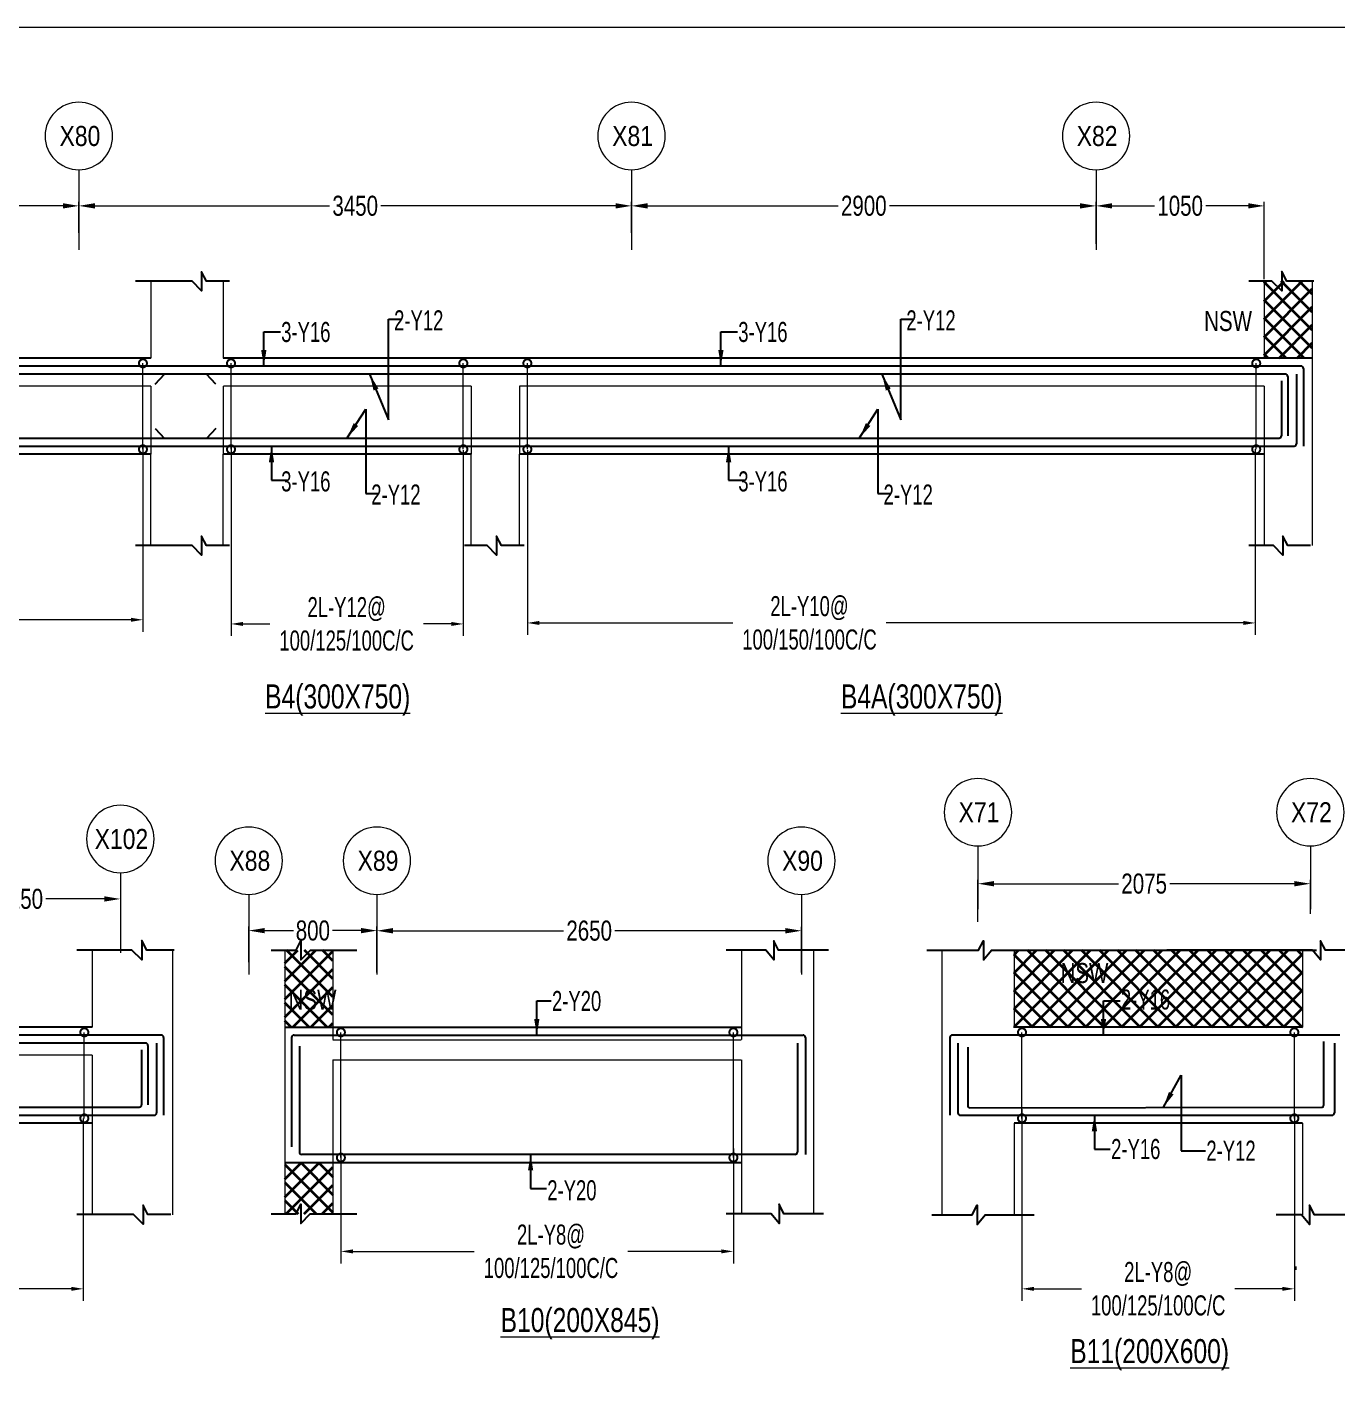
# Model space of a CAD drawing. Header units: millimetres. Extents: x -2697 to 288508, y -1308 to 60928.
# Drawn here: x 14676 to 22850, y 22555 to 31071 of the extents above; entities that cross this region are included whole.
import ezdxf
from ezdxf.enums import TextEntityAlignment as Align

# ---------------------------------------------------------------- set-up
doc = ezdxf.new("R2010")
doc.units = ezdxf.units.MM
doc.header["$LTSCALE"] = 100
for name, pattern in [('ACAD_ISO04W100', [30, 24, -3, 0, -3]), ('CONTINOUS', [0]), ('CONTINU', [0]), ('HIDDEN', [0.375, 0.25, -0.125])]:
    doc.linetypes.add(name, pattern=pattern)
doc.layers.get('Defpoints').update_dxf_attribs({"color": 1, "lineweight": 0})
for name, color, linetype in [('-S-ARROW', 253, 'Continuous'), ('-S-MISC', 8, 'Continuous'), ('-STR-BEAM', 7, 'CONTINU'), ('-STR-REINF', 3, 'Continuous'), ('-STR-TEXT', 6, 'Continuous')]:
    doc.layers.add(name, color=color, linetype=linetype)
for name, color, linetype, lineweight in [('-S-STIRUP', 11, 'Continuous', 9), ('-S-TEXT', 6, 'Continuous', 0), ('-STR-COLUMN', 5, 'HIDDEN', 13), ('-STR-RF-DIM', 252, 'CONTINOUS', 20), ('A-ANNO-GRID-LINE', 252, 'ACAD_ISO04W100', 20), ('A-ANNO-GRID-TEXT', 13, 'Continuous', 15), ('A-WALL-____-MCUT', 4, 'Continuous', 15), ('GRID DIM', 252, 'Continuous', 9), ('S-COL HATCH', 9, 'Continuous', 35), ('SEC TEXT', 9, 'Continuous', 18), ('SLAB LINE', 254, 'HIDDEN', 20)]:
    doc.layers.add(name, color=color, linetype=linetype, lineweight=lineweight)
doc.styles.add('BEAM-LS', font='romans.shx', dxfattribs={"width": 0.8})
doc.styles.add('Dim.s & Anno.(Misc.)', font='ARIALN.TTF')
doc.styles.add('SOBHA', font='swisscl.ttf', dxfattribs={"width": 0.9})
doc.styles.add('sobha.sed', font='swisscl.ttf')
doc.dimstyles.new('S-50', dxfattribs={"dimscale": 50, "dimtxt": 2.5, "dimasz": 2, "dimexe": 0.5, "dimexo": 0.25, "dimgap": 0.25, "dimtad": 0, "dimdec": 0, "dimrnd": 0.0005, "dimzin": 0, "dimdsep": 46, "dimtxsty": 'sobha.sed', "dimblk": 'OBLIQUE', "dimcen": 0.09, "dimclrd": 8, "dimclre": 8, "dimclrt": 6, "dimadec": 0, "dimazin": 0, "dimtfac": 1, "dimtdec": 0, "dimtofl": 0, "dimtmove": 2, "dimatfit": 3, "dimfxl": 0.18, "dimtolj": 1, "dimtzin": 0, "dimlwd": -1, "dimlwe": -1, "dimarcsym": 0})
doc.dimstyles.new('S-DIM50', dxfattribs={"dimscale": 50, "dimtxt": 2.5, "dimasz": 1.5, "dimexe": 1.5, "dimexo": 1, "dimgap": 0.5, "dimtad": 0, "dimdec": 0, "dimzin": 0, "dimdsep": 46, "dimtxsty": 'SOBHA', "dimcen": 0.09, "dimclrd": 256, "dimclre": 256, "dimclrt": 6, "dimadec": 5, "dimazin": 0, "dimtfac": 1, "dimtdec": 0, "dimtofl": 0, "dimtmove": 0, "dimatfit": 3, "dimfxl": 0.18, "dimtolj": 1, "dimtzin": 0, "dimlwd": -1, "dimlwe": -1, "dimarcsym": 0})
doc.dimstyles.new('STIRUP', dxfattribs={"dimscale": 50, "dimtxt": 2.5, "dimasz": 2.2, "dimexe": 0, "dimexo": 0, "dimgap": 0.5, "dimtad": 0, "dimdec": 0, "dimzin": 0, "dimdsep": 46, "dimtxsty": 'BEAM-LS', "dimblk": 'DOTSMALL', "dimcen": 0.09, "dimclrd": 256, "dimclre": 256, "dimclrt": 256, "dimadec": 5, "dimazin": 0, "dimtfac": 1, "dimtdec": 0, "dimtofl": 0, "dimtmove": 0, "dimatfit": 3, "dimldrblk": 'DOTSMALL', "dimfxl": 0, "dimfxlon": 1, "dimtolj": 1, "dimtzin": 0, "dimlwd": -1, "dimlwe": -1, "dimarcsym": 0})
pattern_1 = [(45, (153109.27, 1308.34), (-56.1266, 56.1266), []), (135, (153109.27, 1308.34), (-56.1266, -56.1266), [])]

# ---------------------------------------------------------------- blocks, each defined once
blk = doc.blocks.new('_Oblique')
at = {"color": 0, "linetype": 'ByBlock', "lineweight": -2}
blk.add_line((-0.5, -0.5), (0.5, 0.5), dxfattribs=at)
blk = doc.blocks.new('*D163')
at = {"layer": '-STR-RF-DIM', "transparency": 16777216}
for p, q in [((20885.3, 24318.3), (20885.3, 23122.5)), ((22585.4, 24273.1), (22585.4, 23122.5)), ((20960.3, 23197.5), (21256.1, 23197.5)), ((22510.4, 23197.5), (22214.5, 23197.5))]:
    blk.add_line(p, q, dxfattribs=at)
for points in [[(20960.3, 23210), (20960.3, 23185), (20885.3, 23197.5)], [(22510.4, 23210), (22510.4, 23185), (22585.4, 23197.5)]]:
    blk.add_solid(points, dxfattribs=at)
at = {"layer": 'Defpoints', "color": 0, "transparency": 16777216}
for p in [(20885.3, 24318.3, 178586.6), (22585.4, 24273.1, 0), (22585.4, 23197.5)]:
    blk.add_point(p, dxfattribs=at)
at = {"layer": '-STR-RF-DIM', "color": 6, "transparency": 16777216, "insert": (21735.3, 23197.5), "char_height": 125, "attachment_point": 5, "style": 'SOBHA'}
blk.add_mtext('\\A1;2L-Y8@\\P100/125/100C/C', dxfattribs=at)
blk = doc.blocks.new('_DotSmall')
at = {"color": 0, "linetype": 'ByBlock', "const_width": 0.5}
blk.add_lwpolyline([(-0.0625, 0, 1), (0.0625, 0, 1)], format="xyb", close=True, dxfattribs=at)
blk = doc.blocks.new('*D164')
at = {"layer": '-S-STIRUP', "ltscale": 100, "transparency": 16777216}
blk.add_line((20885.3, 24261.3), (20885.3, 24798.1), dxfattribs=at)
at = {"layer": 'Defpoints', "color": 0, "linetype": 'CONTINU', "ltscale": 100, "transparency": 16777216}
for p in [(20885.3, 24798.1), (20885.3, 24798.1), (20885.3, 24261.3)]:
    blk.add_point(p, dxfattribs=at)
at = {"layer": '-S-STIRUP', "linetype": 'CONTINU', "ltscale": 100, "transparency": 16777216, "xscale": 100, "yscale": 100, "zscale": 100}
for p, rotation in [((20885.3, 24798.1), 90), ((20885.3, 24261.3), 270)]:
    blk.add_blockref('_DotSmall', p, dxfattribs=dict(at, rotation=rotation))
blk = doc.blocks.new('*D165')
at = {"layer": '-S-STIRUP', "ltscale": 100, "transparency": 16777216}
blk.add_line((22585.4, 24261.3), (22585.4, 24798.1), dxfattribs=at)
at = {"layer": 'Defpoints', "color": 0, "linetype": 'CONTINU', "ltscale": 100, "transparency": 16777216}
for p in [(22585.4, 24798.1), (22585.4, 24798.1), (22585.4, 24261.3)]:
    blk.add_point(p, dxfattribs=at)
at = {"layer": '-S-STIRUP', "linetype": 'CONTINU', "ltscale": 100, "transparency": 16777216, "xscale": 100, "yscale": 100, "zscale": 100}
for p, rotation in [((22585.4, 24798.1), 90), ((22585.4, 24261.3), 270)]:
    blk.add_blockref('_DotSmall', p, dxfattribs=dict(at, rotation=rotation))
blk = doc.blocks.new('A-SYMB_Grid')
blk.add_circle((0, 0), 4.21)
at = {"style": 'Dim.s & Anno.(Misc.)'}
blk.add_attdef('GRID', text='', height=3, dxfattribs=at).set_placement((0, 0), align=Align.MIDDLE_CENTER)
blk = doc.blocks.new('*D38')
at = {"layer": 'Defpoints', "color": 0, "transparency": 16777216}
for p in [(22685.4, 25725.7), (20610.4, 25476.3), (22685.4, 25524.4)]:
    blk.add_point(p, dxfattribs=at)
at = {"layer": 'GRID DIM', "transparency": 16777216}
for p, q in [((20610.4, 25488.8), (20610.4, 25750.7)), ((20710.4, 25725.7), (21487.3, 25725.7)), ((22585.4, 25725.7), (21808.5, 25725.7)), ((22685.4, 25536.9), (22685.4, 25750.7))]:
    blk.add_line(p, q, dxfattribs=at)
for points in [[(20710.4, 25742.4), (20710.4, 25709), (20610.4, 25725.7)], [(22585.4, 25742.4), (22585.4, 25709), (22685.4, 25725.7)]]:
    blk.add_solid(points, dxfattribs=at)
at = {"layer": 'GRID DIM', "color": 13, "transparency": 16777216, "insert": (21647.9, 25725.7), "char_height": 125, "attachment_point": 5, "style": 'sobha.sed'}
blk.add_mtext('\\A1;2075', dxfattribs=at)
blk = doc.blocks.new('*D335')
at = {"layer": '-STR-RF-DIM', "transparency": 16777216}
for p, q in [((16633.4, 24028.1), (16633.4, 23356)), ((19083.6, 24073.3), (19083.6, 23356)), ((16708.4, 23431), (17465.9, 23431)), ((19008.6, 23431), (18424.3, 23431))]:
    blk.add_line(p, q, dxfattribs=at)
for points in [[(16708.4, 23443.5), (16708.4, 23418.5), (16633.4, 23431)], [(19008.6, 23443.5), (19008.6, 23418.5), (19083.6, 23431)]]:
    blk.add_solid(points, dxfattribs=at)
at = {"layer": 'Defpoints', "color": 0, "transparency": 16777216}
for p in [(16633.4, 24028.1, 0), (19083.6, 24073.3, 178586.6), (16633.4, 23431)]:
    blk.add_point(p, dxfattribs=at)
at = {"layer": '-STR-RF-DIM', "color": 6, "transparency": 16777216, "insert": (17945.1, 23431), "char_height": 125, "attachment_point": 5, "style": 'SOBHA'}
blk.add_mtext('\\A1;2L-Y8@\\P100/125/100C/C', dxfattribs=at)
blk = doc.blocks.new('*D336')
at = {"layer": '-S-STIRUP', "ltscale": 100, "transparency": 16777216}
blk.add_line((19083.6, 24016.3), (19083.6, 24798.1), dxfattribs=at)
at = {"layer": 'Defpoints', "color": 0, "linetype": 'CONTINU', "ltscale": 100, "transparency": 16777216}
for p in [(19083.6, 24798.1), (19083.6, 24798.1), (19083.6, 24016.3)]:
    blk.add_point(p, dxfattribs=at)
at = {"layer": '-S-STIRUP', "linetype": 'CONTINU', "ltscale": 100, "transparency": 16777216, "xscale": 100, "yscale": 100, "zscale": 100}
for p, rotation in [((19083.6, 24798.1), 90), ((19083.6, 24016.3), 270)]:
    blk.add_blockref('_DotSmall', p, dxfattribs=dict(at, rotation=rotation))
blk = doc.blocks.new('*D337')
at = {"layer": '-S-STIRUP', "ltscale": 100, "transparency": 16777216}
blk.add_line((16633.4, 24016.3), (16633.4, 24798.1), dxfattribs=at)
at = {"layer": 'Defpoints', "color": 0, "linetype": 'CONTINU', "ltscale": 100, "transparency": 16777216}
for p in [(16633.4, 24798.1), (16633.4, 24798.1), (16633.4, 24016.3)]:
    blk.add_point(p, dxfattribs=at)
at = {"layer": '-S-STIRUP', "linetype": 'CONTINU', "ltscale": 100, "transparency": 16777216, "xscale": 100, "yscale": 100, "zscale": 100}
for p, rotation in [((16633.4, 24798.1), 90), ((16633.4, 24016.3), 270)]:
    blk.add_blockref('_DotSmall', p, dxfattribs=dict(at, rotation=rotation))
blk = doc.blocks.new('*D207')
at = {"layer": 'Defpoints', "color": 0, "transparency": 16777216}
for p in [(16858.4, 25433), (16058.4, 25223.4), (16858.4, 25159.6)]:
    blk.add_point(p, dxfattribs=at)
at = {"layer": 'GRID DIM', "transparency": 16777216}
for p, q in [((16058.4, 25235.9), (16058.4, 25458)), ((16158.4, 25433), (16336.6, 25433)), ((16758.4, 25433), (16580.3, 25433)), ((16858.4, 25172.1), (16858.4, 25458))]:
    blk.add_line(p, q, dxfattribs=at)
for points in [[(16158.4, 25449.6), (16158.4, 25416.3), (16058.4, 25433)], [(16758.4, 25449.6), (16758.4, 25416.3), (16858.4, 25433)]]:
    blk.add_solid(points, dxfattribs=at)
at = {"layer": 'GRID DIM', "color": 13, "transparency": 16777216, "insert": (16458.4, 25433), "char_height": 125, "attachment_point": 5, "style": 'sobha.sed'}
blk.add_mtext('\\A1;800', dxfattribs=at)
blk = doc.blocks.new('*D208')
at = {"layer": 'Defpoints', "color": 0, "transparency": 16777216}
for p in [(19508.4, 25432.1), (16858.4, 25159.6, 0), (19508.4, 25159.6, 0)]:
    blk.add_point(p, dxfattribs=at)
at = {"layer": 'GRID DIM', "transparency": 16777216}
for p, q in [((16858.4, 25172.1), (16858.4, 25457.1)), ((16958.4, 25432.1), (18022.6, 25432.1)), ((19408.4, 25432.1), (18344.3, 25432.1)), ((19508.4, 25172.1), (19508.4, 25457.1))]:
    blk.add_line(p, q, dxfattribs=at)
for points in [[(16958.4, 25448.8), (16958.4, 25415.4), (16858.4, 25432.1)], [(19408.4, 25448.8), (19408.4, 25415.4), (19508.4, 25432.1)]]:
    blk.add_solid(points, dxfattribs=at)
at = {"layer": 'GRID DIM', "color": 13, "transparency": 16777216, "insert": (18183.4, 25432.1), "char_height": 125, "attachment_point": 5, "style": 'sobha.sed'}
blk.add_mtext('\\A1;2650', dxfattribs=at)
blk = doc.blocks.new('*D226')
at = {"layer": 'Defpoints', "color": 0, "transparency": 16777216}
for p in [(14997.7, 29956), (13597.7, 29775.4, 0), (14997.7, 29775.4, 0)]:
    blk.add_point(p, dxfattribs=at)
at = {"layer": 'GRID DIM', "transparency": 16777216}
for p, q in [((13597.7, 29787.9), (13597.7, 29981)), ((14997.7, 29787.9), (14997.7, 29981)), ((13697.7, 29956), (14138.3, 29956)), ((14897.7, 29956), (14457.1, 29956))]:
    blk.add_line(p, q, dxfattribs=at)
for points in [[(13697.7, 29972.7), (13697.7, 29939.4), (13597.7, 29956)], [(14897.7, 29972.7), (14897.7, 29939.4), (14997.7, 29956)]]:
    blk.add_solid(points, dxfattribs=at)
at = {"layer": 'GRID DIM', "color": 13, "transparency": 16777216, "insert": (14297.7, 29956), "char_height": 125, "attachment_point": 5, "style": 'sobha.sed'}
blk.add_mtext('\\A1;1400', dxfattribs=at)
blk = doc.blocks.new('*D227')
at = {"layer": 'Defpoints', "color": 0, "transparency": 16777216}
for p in [(18447.7, 29956), (14997.7, 29775.4, 0), (18447.7, 29787.9)]:
    blk.add_point(p, dxfattribs=at)
at = {"layer": 'GRID DIM', "transparency": 16777216}
for p, q in [((14997.7, 29787.9), (14997.7, 29981)), ((18447.7, 29800.4), (18447.7, 29981)), ((15097.7, 29956), (16561.7, 29956)), ((18347.7, 29956), (16883.6, 29956))]:
    blk.add_line(p, q, dxfattribs=at)
for points in [[(15097.7, 29972.7), (15097.7, 29939.4), (14997.7, 29956)], [(18347.7, 29972.7), (18347.7, 29939.4), (18447.7, 29956)]]:
    blk.add_solid(points, dxfattribs=at)
at = {"layer": 'GRID DIM', "color": 13, "transparency": 16777216, "insert": (16722.7, 29956), "char_height": 125, "attachment_point": 5, "style": 'sobha.sed'}
blk.add_mtext('\\A1;3450', dxfattribs=at)
blk = doc.blocks.new('*D453')
at = {"layer": '-S-STIRUP', "ltscale": 100, "transparency": 16777216}
blk.add_line((15031.7, 24261.3), (15031.7, 24798.1), dxfattribs=at)
at = {"layer": 'Defpoints', "color": 0, "linetype": 'CONTINU', "ltscale": 100, "transparency": 16777216}
for p in [(15031.7, 24798.1), (15031.7, 24798.1), (15031.7, 24261.3)]:
    blk.add_point(p, dxfattribs=at)
at = {"layer": '-S-STIRUP', "linetype": 'CONTINU', "ltscale": 100, "transparency": 16777216, "xscale": 100, "yscale": 100, "zscale": 100}
for p, rotation in [((15031.7, 24798.1), 90), ((15031.7, 24261.3), 270)]:
    blk.add_blockref('_DotSmall', p, dxfattribs=dict(at, rotation=rotation))
blk = doc.blocks.new('*D469')
at = {"layer": 'Defpoints', "color": 0, "transparency": 16777216}
for p in [(14006.8, 25632.7), (15256.8, 25632.7, 0), (15256.8, 25630.6)]:
    blk.add_point(p, dxfattribs=at)
at = {"layer": 'GRID DIM', "transparency": 16777216}
for p, q in [((14006.8, 25620.2), (14006.8, 25605.6)), ((14106.8, 25630.6), (14472.4, 25630.6)), ((15156.8, 25630.6), (14791.2, 25630.6)), ((15256.8, 25620.2), (15256.8, 25605.6))]:
    blk.add_line(p, q, dxfattribs=at)
for points in [[(14106.8, 25647.3), (14106.8, 25613.9), (14006.8, 25630.6)], [(15156.8, 25647.3), (15156.8, 25613.9), (15256.8, 25630.6)]]:
    blk.add_solid(points, dxfattribs=at)
at = {"layer": 'GRID DIM', "color": 13, "transparency": 16777216, "insert": (14631.8, 25630.6), "char_height": 125, "attachment_point": 5, "style": 'sobha.sed'}
blk.add_mtext('\\A1;1250', dxfattribs=at)
blk = doc.blocks.new('*D475')
at = {"layer": '-STR-RF-DIM', "transparency": 16777216}
for p, q in [((9297.5, 28493.6), (9297.5, 27297.8)), ((15397.7, 28456.4), (15397.7, 27297.8)), ((9372.5, 27372.8), (12135.8, 27372.8)), ((15322.7, 27372.8), (13094.2, 27372.8))]:
    blk.add_line(p, q, dxfattribs=at)
for points in [[(9372.5, 27385.3), (9372.5, 27360.3), (9297.5, 27372.8)], [(15322.7, 27385.3), (15322.7, 27360.3), (15397.7, 27372.8)]]:
    blk.add_solid(points, dxfattribs=at)
at = {"layer": 'Defpoints', "color": 0, "transparency": 16777216}
for p in [(9297.5, 28493.6, 178586.6), (15397.7, 28456.4, 0), (15397.7, 27372.8)]:
    blk.add_point(p, dxfattribs=at)
at = {"layer": '-STR-RF-DIM', "color": 6, "transparency": 16777216, "insert": (12615, 27372.8), "char_height": 125, "attachment_point": 5, "style": 'SOBHA'}
blk.add_mtext('\\A1;2L-Y12@\\P100/125/100C/C', dxfattribs=at)
blk = doc.blocks.new('*D477')
at = {"layer": '-S-STIRUP', "ltscale": 100, "transparency": 16777216}
blk.add_line((22347.5, 28436.7), (22347.5, 28973.4), dxfattribs=at)
at = {"layer": 'Defpoints', "color": 0, "linetype": 'CONTINU', "ltscale": 100, "transparency": 16777216}
for p in [(22347.5, 28973.4), (22347.5, 28973.4), (22347.5, 28436.7)]:
    blk.add_point(p, dxfattribs=at)
at = {"layer": '-S-STIRUP', "linetype": 'CONTINU', "ltscale": 100, "transparency": 16777216, "xscale": 100, "yscale": 100, "zscale": 100}
for p, rotation in [((22347.5, 28973.4), 90), ((22347.5, 28436.7), 270)]:
    blk.add_blockref('_DotSmall', p, dxfattribs=dict(at, rotation=rotation))
blk = doc.blocks.new('*D478')
at = {"layer": '-S-STIRUP', "ltscale": 100, "transparency": 16777216}
blk.add_line((15947.5, 28436.7), (15947.5, 28973.4), dxfattribs=at)
at = {"layer": 'Defpoints', "color": 0, "linetype": 'CONTINU', "ltscale": 100, "transparency": 16777216}
for p in [(15947.5, 28973.4), (15947.5, 28973.4), (15947.5, 28436.7)]:
    blk.add_point(p, dxfattribs=at)
at = {"layer": '-S-STIRUP', "linetype": 'CONTINU', "ltscale": 100, "transparency": 16777216, "xscale": 100, "yscale": 100, "zscale": 100}
for p, rotation in [((15947.5, 28973.4), 90), ((15947.5, 28436.7), 270)]:
    blk.add_blockref('_DotSmall', p, dxfattribs=dict(at, rotation=rotation))
blk = doc.blocks.new('*D479')
at = {"layer": '-S-STIRUP', "ltscale": 100, "transparency": 16777216}
blk.add_line((17797.5, 28436.7), (17797.5, 28973.4), dxfattribs=at)
at = {"layer": 'Defpoints', "color": 0, "linetype": 'CONTINU', "ltscale": 100, "transparency": 16777216}
for p in [(17797.5, 28973.4), (17797.5, 28973.4), (17797.5, 28436.7)]:
    blk.add_point(p, dxfattribs=at)
at = {"layer": '-S-STIRUP', "linetype": 'CONTINU', "ltscale": 100, "transparency": 16777216, "xscale": 100, "yscale": 100, "zscale": 100}
for p, rotation in [((17797.5, 28973.4), 90), ((17797.5, 28436.7), 270)]:
    blk.add_blockref('_DotSmall', p, dxfattribs=dict(at, rotation=rotation))
blk = doc.blocks.new('*D480')
at = {"layer": '-S-STIRUP', "ltscale": 100, "transparency": 16777216}
blk.add_line((15397.7, 28436.7), (15397.7, 28973.4), dxfattribs=at)
at = {"layer": 'Defpoints', "color": 0, "linetype": 'CONTINU', "ltscale": 100, "transparency": 16777216}
for p in [(15397.7, 28973.4), (15397.7, 28973.4), (15397.7, 28436.7)]:
    blk.add_point(p, dxfattribs=at)
at = {"layer": '-S-STIRUP', "linetype": 'CONTINU', "ltscale": 100, "transparency": 16777216, "xscale": 100, "yscale": 100, "zscale": 100}
for p, rotation in [((15397.7, 28973.4), 90), ((15397.7, 28436.7), 270)]:
    blk.add_blockref('_DotSmall', p, dxfattribs=dict(at, rotation=rotation))
blk = doc.blocks.new('*D481')
at = {"layer": '-S-STIRUP', "ltscale": 100, "transparency": 16777216}
blk.add_line((17397.7, 28436.7), (17397.7, 28973.4), dxfattribs=at)
at = {"layer": 'Defpoints', "color": 0, "linetype": 'CONTINU', "ltscale": 100, "transparency": 16777216}
for p in [(17397.7, 28973.4), (17397.7, 28973.4), (17397.7, 28436.7)]:
    blk.add_point(p, dxfattribs=at)
at = {"layer": '-S-STIRUP', "linetype": 'CONTINU', "ltscale": 100, "transparency": 16777216, "xscale": 100, "yscale": 100, "zscale": 100}
for p, rotation in [((17397.7, 28973.4), 90), ((17397.7, 28436.7), 270)]:
    blk.add_blockref('_DotSmall', p, dxfattribs=dict(at, rotation=rotation))
blk = doc.blocks.new('*D482')
at = {"layer": 'Defpoints', "color": 0, "transparency": 16777216}
for p in [(21347.7, 29956), (18447.7, 29775.4, 0), (21347.7, 29706.2)]:
    blk.add_point(p, dxfattribs=at)
at = {"layer": 'GRID DIM', "transparency": 16777216}
for p, q in [((18447.7, 29787.9), (18447.7, 29981)), ((21347.7, 29718.7), (21347.7, 29981)), ((18547.7, 29956), (19736.9, 29956)), ((21247.7, 29956), (20058.5, 29956))]:
    blk.add_line(p, q, dxfattribs=at)
for points in [[(18547.7, 29972.7), (18547.7, 29939.4), (18447.7, 29956)], [(21247.7, 29972.7), (21247.7, 29939.4), (21347.7, 29956)]]:
    blk.add_solid(points, dxfattribs=at)
at = {"layer": 'GRID DIM', "color": 13, "transparency": 16777216, "insert": (19897.7, 29956), "char_height": 125, "attachment_point": 5, "style": 'sobha.sed'}
blk.add_mtext('\\A1;2900', dxfattribs=at)
blk = doc.blocks.new('*D483')
at = {"layer": 'Defpoints', "color": 0, "transparency": 16777216}
for p in [(22397.5, 29956), (21347.7, 29775.4, 0), (22397.5, 29485.5, 0)]:
    blk.add_point(p, dxfattribs=at)
at = {"layer": 'GRID DIM', "transparency": 16777216}
for p, q in [((21347.7, 29787.9), (21347.7, 29981)), ((22397.5, 29498), (22397.5, 29981)), ((21447.7, 29956), (21713.2, 29956)), ((22297.5, 29956), (22032, 29956))]:
    blk.add_line(p, q, dxfattribs=at)
for points in [[(21447.7, 29972.7), (21447.7, 29939.4), (21347.7, 29956)], [(22297.5, 29972.7), (22297.5, 29939.4), (22397.5, 29956)]]:
    blk.add_solid(points, dxfattribs=at)
at = {"layer": 'GRID DIM', "color": 13, "transparency": 16777216, "insert": (21872.6, 29956), "char_height": 125, "attachment_point": 5, "style": 'sobha.sed'}
blk.add_mtext('\\A1;1050', dxfattribs=at)
blk = doc.blocks.new('*D735')
at = {"layer": '-STR-RF-DIM', "transparency": 16777216}
for p, q in [((17797.5, 28430.4), (17797.5, 27278.1)), ((22341.3, 28436.7), (22341.3, 27278.1)), ((17872.5, 27353.1), (19079.4, 27353.1)), ((22266.3, 27353.1), (20037.8, 27353.1))]:
    blk.add_line(p, q, dxfattribs=at)
for points in [[(17872.5, 27365.6), (17872.5, 27340.6), (17797.5, 27353.1)], [(22266.3, 27365.6), (22266.3, 27340.6), (22341.3, 27353.1)]]:
    blk.add_solid(points, dxfattribs=at)
at = {"layer": 'Defpoints', "color": 0, "transparency": 16777216}
for p in [(17797.5, 28430.4, 178586.6), (22341.3, 28436.7, 0), (22341.3, 27353.1)]:
    blk.add_point(p, dxfattribs=at)
at = {"layer": '-STR-RF-DIM', "color": 6, "transparency": 16777216, "insert": (19558.6, 27353.1), "char_height": 125, "attachment_point": 5, "style": 'SOBHA'}
blk.add_mtext('\\A1;2L-Y10@\\P100/150/100C/C', dxfattribs=at)
blk = doc.blocks.new('*D736')
at = {"layer": '-STR-RF-DIM', "transparency": 16777216}
for p, q in [((15947.5, 28467.6), (15947.5, 27271.8)), ((17397.6, 28430.4), (17397.6, 27271.8)), ((16022.5, 27346.8), (16190.1, 27346.8)), ((17322.6, 27346.8), (17148.5, 27346.8))]:
    blk.add_line(p, q, dxfattribs=at)
for points in [[(16022.5, 27359.3), (16022.5, 27334.3), (15947.5, 27346.8)], [(17322.6, 27359.3), (17322.6, 27334.3), (17397.6, 27346.8)]]:
    blk.add_solid(points, dxfattribs=at)
at = {"layer": 'Defpoints', "color": 0, "transparency": 16777216}
for p in [(15947.5, 28467.6, 178586.6), (17397.6, 28430.4, 0), (17397.6, 27346.8)]:
    blk.add_point(p, dxfattribs=at)
at = {"layer": '-STR-RF-DIM', "color": 6, "transparency": 16777216, "insert": (16669.3, 27346.8), "char_height": 125, "attachment_point": 5, "style": 'SOBHA'}
blk.add_mtext('\\A1;2L-Y12@\\P100/125/100C/C', dxfattribs=at)
blk = doc.blocks.new('*D738')
at = {"layer": '-STR-RF-DIM', "transparency": 16777216}
for p, q in [((9531.6, 24318.3), (9531.6, 23122.5)), ((15025.5, 24261.3), (15025.5, 23122.5)), ((9606.6, 23197.5), (11799.3, 23197.5)), ((14950.5, 23197.5), (12757.8, 23197.5))]:
    blk.add_line(p, q, dxfattribs=at)
for points in [[(9606.6, 23210), (9606.6, 23185), (9531.6, 23197.5)], [(14950.5, 23210), (14950.5, 23185), (15025.5, 23197.5)]]:
    blk.add_solid(points, dxfattribs=at)
at = {"layer": 'Defpoints', "color": 0, "transparency": 16777216}
for p in [(9531.6, 24318.3, 178586.6), (15025.5, 24261.3, 0), (15025.5, 23197.5)]:
    blk.add_point(p, dxfattribs=at)
at = {"layer": '-STR-RF-DIM', "color": 6, "transparency": 16777216, "insert": (12278.5, 23197.5), "char_height": 125, "attachment_point": 5, "style": 'SOBHA'}
blk.add_mtext('\\A1;2L-Y8@\\P100/125/100C/C', dxfattribs=at)

msp = doc.modelspace()

# ---------------------------------------------------------------- hatches: boundary and pattern name
at = {"layer": 'S-COL HATCH'}
h = msp.add_hatch(dxfattribs=at)
h.set_pattern_fill('ANSI37', color=8, scale=25)
h.set_pattern_definition([(45, (171023.49, 11853.09), (-56.1266, 56.1266), []), (135, (171023.49, 11853.09), (-56.1266, -56.1266), [])])
h.paths.add_polyline_path([(22397.53, 29006.37), (22697.67, 29006.37), (22697.67, 29485.46), (22397.53, 29485.46)])
h = msp.add_hatch(dxfattribs=at)
h.set_pattern_fill('ANSI37', color=8, scale=25)
h.set_pattern_definition(pattern_1)
h.paths.add_polyline_path([(16583.42, 24831.05), (16283.67, 24831.05), (16283.67, 25310.15), (16583.42, 25310.15)])
h = msp.add_hatch(dxfattribs=at)
h.set_pattern_fill('ANSI37', color=8, scale=25)
h.set_pattern_definition([(45, (34979.26, -147475.4), (-56.1266, 56.1266), []), (135, (34979.26, -147475.4), (-56.1266, -56.1266), [])])
h.paths.add_polyline_path([(20835.41, 24831.05), (22635.41, 24831.05), (22635.41, 25310.15), (20835.41, 25310.15)])
h = msp.add_hatch(dxfattribs=at)
h.set_pattern_fill('ANSI37', color=8, scale=25)
h.set_pattern_definition(pattern_1)
h.paths.add_polyline_path([(16583.42, 23986.05), (16283.67, 23986.05), (16283.67, 23665.15), (16583.42, 23665.15)])

# ---------------------------------------------------------------- linework, layer by layer
at = {"layer": '-S-MISC', "linetype": 'ByBlock', "ltscale": 1000, "elevation": 0}
for points in [[(15937.26, 29485.46), (15794.88, 29485.46), (15764.01, 29545.12), (15764.01, 29424.96), (15705.48, 29485.46), (15351.83, 29485.46)], [(22707.65, 29486.05), (22538.21, 29486.05), (22507.35, 29545.71), (22507.35, 29425.55), (22444.28, 29486.05), (22301.68, 29486.05)], [(15937.26, 27835.83), (15794.88, 27835.83), (15764.01, 27895.49), (15764.01, 27775.33), (15705.48, 27835.83), (15351.83, 27835.83)], [(17777.94, 27835.83), (17635.57, 27835.83), (17604.7, 27895.49), (17604.7, 27775.33), (17546.17, 27835.83), (17404.37, 27835.83)], [(22687.26, 27835.83), (22544.88, 27835.83), (22514.01, 27895.49), (22514.01, 27775.33), (22455.48, 27835.83), (22301.68, 27835.83)], [(15591.73, 25310.74), (15422.29, 25310.74), (15391.42, 25370.4), (15391.42, 25250.24), (15328.36, 25310.74), (14985.91, 25310.74)], [(16198.27, 25310.15), (16353.51, 25310.15), (16384.37, 25369.81), (16384.37, 25249.65), (16443.95, 25310.15), (16732.82, 25310.15)], [(19677.22, 25310.15), (19366.14, 25310.15), (19335.27, 25369.81), (19335.27, 25249.65), (19285.42, 25310.15), (19037.57, 25310.15)], [(20291.56, 25310.15), (20614.11, 25310.15), (20644.98, 25369.81), (20644.98, 25249.65), (20694.83, 25310.15), (22723.41, 25310.15)], [(23029.22, 25310.15), (22780.38, 25310.15), (22749.51, 25369.81), (22749.51, 25249.65), (22699.66, 25310.15), (21789.51, 25310.15)], [(15571.33, 23660.52), (15428.96, 23660.52), (15398.09, 23720.18), (15398.09, 23600.01), (15339.55, 23660.52), (14985.91, 23660.52)], [(16198.27, 23665.15), (16353.51, 23665.15), (16384.37, 23724.81), (16384.37, 23604.65), (16441.28, 23665.15), (16732.82, 23665.15)], [(19645.99, 23665.15), (19399.44, 23665.15), (19368.58, 23724.81), (19368.58, 23604.65), (19318.73, 23665.15), (19037.57, 23665.15)], [(20322.79, 23660.15), (20574.74, 23660.15), (20605.61, 23719.81), (20605.61, 23599.65), (20655.46, 23660.15), (20960.71, 23660.15)], [(22997.98, 23660.15), (22711.45, 23660.15), (22680.58, 23719.81), (22680.58, 23599.65), (22630.73, 23660.15), (22472.49, 23660.15)]]:
    msp.add_lwpolyline(points, dxfattribs=at)
at = {"layer": '-STR-BEAM'}
for p, q in [((15447.67, 29006.37, 0), (9247.67, 29006.37, 0)), ((17747.67, 29006.37, 0), (15897.67, 29006.37, 0)), ((22697.67, 29006.37, 0), (17747.67, 29006.37, 0)), ((15447.67, 28406.37, 0), (9247.67, 28406.37, 0)), ((17447.67, 28406.37, 0), (15897.67, 28406.37, 0)), ((22397.53, 28406.37, 0), (17747.67, 28406.37, 0)), ((15081.75, 24831.05, 0), (9481.75, 24831.05, 0)), ((16283.67, 24831.05, 0), (19133.42, 24831.05, 0)), ((22635.41, 24831.05, 0), (20835.41, 24831.05, 0)), ((15081.75, 24231.05, 0), (9481.75, 24231.05, 0)), ((22635.41, 24231.05, 0), (20835.41, 24231.05, 0)), ((16283.37, 23986.05, 0), (19133.42, 23986.05, 0))]:
    msp.add_line(p, q, dxfattribs=at)
at = {"layer": '-STR-COLUMN', "linetype": 'Continuous', "ltscale": 10}
for p, q in [((15447.67, 29485.46, 0), (15447.67, 29006.37, 0)), ((15897.67, 29485.46, 0), (15897.67, 29006.37, 0)), ((22397.53, 29485.46, 0), (22397.53, 29006.37, 0)), ((22697.67, 29485.46, 0), (22697.67, 27835.46, 0)), ((15447.67, 27835.83, 0), (15447.67, 28406.37, 0)), ((15897.67, 27835.83, 0), (15897.67, 28406.37, 0)), ((17447.67, 27835.83, 0), (17447.67, 28406.37, 0)), ((17747.67, 27835.83, 0), (17747.67, 28406.37, 0)), ((22397.53, 28406.37, 0), (22397.53, 27835.46, 0)), ((15081.75, 25310.15, 0), (15081.75, 24831.05, 0)), ((15581.75, 25310.15, 0), (15581.75, 23660.15, 0)), ((16283.37, 25310.15, 0), (16283.37, 23665.15, 0)), ((16583.42, 25310.15, 0), (16583.42, 24831.05, 0)), ((19133.42, 25310.15, 0), (19133.42, 24831.05, 0)), ((19583.42, 25310.15, 0), (19583.42, 23665.15, 0)), ((20385.36, 25310.15, 0), (20385.36, 23660.15, 0)), ((20835.41, 25310.15, 0), (20835.41, 24831.05, 0)), ((22635.41, 25310.15, 0), (22635.41, 24831.05, 0)), ((15081.75, 24231.05, 0), (15081.75, 23660.15, 0)), ((20835.41, 24231.05, 0), (20835.41, 23660.15, 0)), ((22635.41, 24231.05, 0), (22635.41, 23660.15, 0)), ((16583.42, 23986.05, 0), (16583.42, 23665.15, 0)), ((19133.42, 23986.05, 0), (19133.42, 23665.15, 0))]:
    msp.add_line(p, q, dxfattribs=at)
at = {"layer": '-STR-REINF', "ltscale": 10}
for p, q in [((22627.27, 28956.37, 0), (8860.67, 28956.37, 0)), ((22529.34, 28906.37, 0), (8960.67, 28906.37, 0)), ((15474.76, 28843.22, 0), (15532, 28906.37, 0)), ((15851.88, 28843.22, 0), (15794.65, 28906.37, 0)), ((22544.34, 28891.37, 0), (22544.34, 28520.14, 0)), ((22598.94, 28906.37, 0), (22598.94, 28471.37, 0)), ((22642.27, 28941.37, 0), (22642.27, 28455.7, 0)), ((22504.94, 28865.1, 0), (22504.94, 28521.37, 0)), ((15474.76, 28566.8, 0), (15532, 28503.65, 0)), ((15851.88, 28566.8, 0), (15794.65, 28503.65, 0)), ((8910.67, 28456.37, 0), (22583.94, 28456.37, 0)), ((9008.67, 28506.37, 0), (22489.94, 28506.37, 0)), ((15511.34, 24781.05, 0), (-1905.25, 24781.05, 0)), ((16341.08, 24781.05, 0), (19518.42, 24781.05, 0)), ((22870.41, 24781.05, 0), (20450.36, 24781.05, 0)), ((15413.42, 24731.05, 0), (-1805.25, 24731.05, 0)), ((15428.42, 24716.05, 0), (15428.42, 24344.83, 0)), ((15483.02, 24731.05, 0), (15483.02, 24296.05, 0)), ((15526.34, 24766.05, 0), (15526.34, 24280.39, 0)), ((16325.08, 24765.05, 0), (16325.08, 24083.97, 0)), ((16374.05, 24710.97, 0), (16374.05, 24052.05, 0)), ((19483.42, 24731.05, 0), (19483.42, 24051.05, 0)), ((19533.42, 24766.05, 0), (19533.42, 24035.39, 0)), ((20435.36, 24766.05, 0), (20435.36, 24280.39, 0)), ((20485.36, 24731.05, 0), (20485.36, 24296.05, 0)), ((20546.36, 24705.16, 0), (20546.36, 24338.05, 0)), ((22768.41, 24741.29, 0), (22768.41, 24341.05, 0)), ((22835.41, 24731.05, 0), (22835.41, 24296.05, 0)), ((15389.02, 24689.79, 0), (15389.02, 24346.05, 0)), ((-1855.25, 24281.05, 0), (15468.02, 24281.05, 0)), ((-1757.25, 24331.05, 0), (15374.02, 24331.05, 0)), ((20500.36, 24281.05, 0), (22820.41, 24281.05, 0)), ((20556.36, 24328.05, 0), (22758.41, 24331.05, 0)), ((19468.42, 24036.05, 0), (16390.05, 24036.05, 0))]:
    msp.add_line(p, q, dxfattribs=at)
for centre, radius, start, end in [((22627.27, 28941.37, 0), 15, 0, 90), ((22529.34, 28891.37, 0), 15, 0, 90), ((22489.94, 28521.37, 0), 15, 270, 0), ((22583.94, 28471.37, 0), 15, 270, 0), ((15511.34, 24766.05, 0), 15, 0, 90), ((19518.42, 24766.05, 0), 15, 0, 90), ((20450.36, 24766.05, 0), 15, 90, 180), ((15413.42, 24716.05, 0), 15, 0, 90), ((15374.02, 24346.05, 0), 15, 270, 0), ((15468.02, 24296.05, 0), 15, 270, 0), ((20500.36, 24296.05, 0), 15, 180, 270), ((20556.36, 24338.05, 0), 10, 180, 270), ((22758.41, 24341.05, 0), 10, 270, 0), ((22820.41, 24296.05, 0), 15, 270, 0), ((16390.05, 24052.05, 0), 16, 180, 270), ((19468.42, 24051.05, 0), 15, 270, 0)]:
    msp.add_arc(centre, radius, start, end, dxfattribs=at)
at = {"layer": '-STR-REINF', "ltscale": 10, "extrusion": (-1.86158e-08, 0, 1)}
msp.add_arc((16341.08, 24765.05, 0), 16, 90, 180, dxfattribs=at)
at = {"layer": 'A-ANNO-GRID-LINE', "ltscale": 40}
for p, q in [((14997.67, 30181.56, 0), (14997.67, 29682.72, 0)), ((18447.67, 30181.56, 0), (18447.67, 29682.72, 0)), ((21347.67, 30181.56, 0), (21347.67, 29682.72, 0)), ((20610.4, 25961.11, 0), (20610.4, 25567.27, 0)), ((22685.4, 25961.11, 0), (22685.4, 25567.27, 0)), ((15256.78, 25794.22, 0), (15256.78, 25295.39, 0)), ((16058.45, 25658.49, 0), (16058.45, 25159.65, 0)), ((16858.45, 25658.49, 0), (16858.45, 25159.65, 0)), ((19508.45, 25658.49, 0), (19508.45, 25159.65, 0))]:
    msp.add_line(p, q, dxfattribs=at)
at = {"layer": 'A-WALL-____-MCUT', "lineweight": 50}
msp.add_line((22599.76, 23327.39, 0), (22583.46, 23327.39, 0), dxfattribs=at)
at = {"layer": 'Defpoints', "color": 8}
msp.add_lwpolyline([(-2696.85, 31070.56), (32364.23, 31070.56), (32364.23, 3901.12), (-2696.85, 3901.12)], close=True, dxfattribs=at)
at = {"layer": 'Defpoints', "color": 1}
msp.add_lwpolyline([(-2696.85, 31070.56), (32364.23, 31070.56), (32364.23, 3901.12), (-2696.85, 3901.12)], close=True, dxfattribs=at)
at = {"layer": 'SLAB LINE', "color": 9, "linetype": 'HIDDEN', "ltscale": 0.1}
for p, q in [((15447.67, 28831.37, 0), (9247.67, 28831.37, 0)), ((15447.67, 28831.37, 0), (15447.67, 28406.37, 0)), ((17447.67, 28831.37, 0), (15897.67, 28831.37, 0)), ((15897.67, 28831.37, 0), (15897.67, 28406.37, 0)), ((17447.67, 28831.37, 0), (17447.67, 28406.37, 0)), ((22397.53, 28831.37, 0), (17747.67, 28831.37, 0)), ((17747.67, 28831.37, 0), (17747.67, 28406.37, 0)), ((22397.53, 28831.37, 0), (22397.53, 28406.37, 0)), ((16583.42, 24831.05, 0), (16583.42, 24751.05, 0)), ((19133.42, 24831.05, 0), (19133.42, 24751.05, 0)), ((16583.42, 24751.05, 0), (19133.42, 24751.05, 0)), ((15081.75, 24656.05, 0), (9481.75, 24656.05, 0)), ((15081.75, 24656.05, 0), (15081.75, 24231.05, 0)), ((16583.42, 24626.05, 0), (19133.42, 24626.05, 0)), ((16583.42, 24626.05, 0), (16583.42, 23986.05, 0)), ((19133.42, 24626.05, 0), (19133.42, 23986.05, 0))]:
    msp.add_line(p, q, dxfattribs=at)

# ---------------------------------------------------------------- block references
at = {"layer": 'A-ANNO-GRID-TEXT'}
ref = msp.add_blockref('A-SYMB_Grid', (14997.67, 30392.19, 0), dxfattribs=dict(at, xscale=-50, yscale=50, zscale=50))
ref.add_attrib('GRID', 'X80', dxfattribs={"layer": '0', "height": 125, "style": 'Dim.s & Anno.(Misc.)'}).set_placement((15004.32, 30392.19, 0), align=Align.MIDDLE_CENTER)
ref = msp.add_blockref('A-SYMB_Grid', (18447.67, 30392.19, 0), dxfattribs=dict(at, xscale=-50, yscale=50, zscale=50))
ref.add_attrib('GRID', 'X81', dxfattribs={"layer": '0', "height": 125, "style": 'Dim.s & Anno.(Misc.)'}).set_placement((18454.32, 30392.19, 0), align=Align.MIDDLE_CENTER)
ref = msp.add_blockref('A-SYMB_Grid', (21347.67, 30392.19, 0), dxfattribs=dict(at, xscale=-50, yscale=50, zscale=50))
ref.add_attrib('GRID', 'X82', dxfattribs={"layer": '0', "height": 125, "style": 'Dim.s & Anno.(Misc.)'}).set_placement((21354.32, 30392.19, 0), align=Align.MIDDLE_CENTER)
ref = msp.add_blockref('A-SYMB_Grid', (20610.4, 26171.74, 0), dxfattribs=dict(at, xscale=-50, yscale=50, zscale=50))
ref.add_attrib('GRID', 'X71', dxfattribs={"layer": '0', "height": 125, "style": 'Dim.s & Anno.(Misc.)'}).set_placement((20617.05, 26171.74, 0), align=Align.MIDDLE_CENTER)
ref = msp.add_blockref('A-SYMB_Grid', (22685.4, 26171.74, 0), dxfattribs=dict(at, xscale=-50, yscale=50, zscale=50))
ref.add_attrib('GRID', 'X72', dxfattribs={"layer": '0', "height": 125, "style": 'Dim.s & Anno.(Misc.)'}).set_placement((22692.05, 26171.74, 0), align=Align.MIDDLE_CENTER)
ref = msp.add_blockref('A-SYMB_Grid', (15256.78, 26004.85, 0), dxfattribs=dict(at, xscale=-50, yscale=50, zscale=50))
ref.add_attrib('GRID', 'X102', dxfattribs={"layer": '0', "height": 125, "style": 'Dim.s & Anno.(Misc.)'}).set_placement((15263.43, 26004.85, 0), align=Align.MIDDLE_CENTER)
ref = msp.add_blockref('A-SYMB_Grid', (16058.45, 25869.12, 0), dxfattribs=dict(at, xscale=-50, yscale=50, zscale=50))
ref.add_attrib('GRID', 'X88', dxfattribs={"layer": '0', "height": 125, "style": 'Dim.s & Anno.(Misc.)'}).set_placement((16065.1, 25869.12, 0), align=Align.MIDDLE_CENTER)
ref = msp.add_blockref('A-SYMB_Grid', (16858.45, 25869.12, 0), dxfattribs=dict(at, xscale=-50, yscale=50, zscale=50))
ref.add_attrib('GRID', 'X89', dxfattribs={"layer": '0', "height": 125, "style": 'Dim.s & Anno.(Misc.)'}).set_placement((16865.1, 25869.12, 0), align=Align.MIDDLE_CENTER)
ref = msp.add_blockref('A-SYMB_Grid', (19508.45, 25869.12, 0), dxfattribs=dict(at, xscale=-50, yscale=50, zscale=50))
ref.add_attrib('GRID', 'X90', dxfattribs={"layer": '0', "height": 125, "style": 'Dim.s & Anno.(Misc.)'}).set_placement((19515.1, 25869.12, 0), align=Align.MIDDLE_CENTER)

# ---------------------------------------------------------------- texts
at = {"layer": '-S-TEXT', "color": 6, "style": 'sobha.sed'}
for p in [(22022.18, 29175.11, 0), (21125.85, 25105.82, 178586.59), (16307.07, 24939.3, 178586.59)]:
    msp.add_text('NSW', height=125, dxfattribs=at).set_placement(p)
at = {"layer": '-STR-TEXT', "color": 6, "char_height": 125, "style": 'SOBHA'}
for s, insert, attachment_point in [('\\A1;2-Y12', (16965.47, 29303.99, 0), 1), ('\\A1;2-Y12', (20163.42, 29303.99, 0), 1), ('\\A1;3-Y16', (16260.69, 29231.64, 0), 1), ('\\A1;3-Y16', (19114.07, 29231.64, 0), 1), ('\\A1;3-Y16', (16260.69, 28299.07, 0), 1), ('\\A1;3-Y16', (19114.07, 28299.07, 0), 1), ('\\A1;2-Y12', (16823.2, 28216.98, 0), 1), ('\\A1;2-Y12', (20021.15, 28216.98, 0), 1), ('\\A1;2-Y20', (17951.1, 25056.33, 0), 1), ('\\A1;2-Y16', (21502.47, 25065.37, 0), 1), ('\\A1;2-Y16', (21441.65, 24005.78, 0), 7), ('\\A1;2-Y12', (22036.21, 24122.07, 178586.59), 1), ('\\A1;2-Y20', (17921.78, 23748.22, 0), 7)]:
    msp.add_mtext(s, dxfattribs=dict(at, insert=insert, attachment_point=attachment_point))
at = {"layer": 'SEC TEXT', "color": 1, "linetype": 'ByBlock', "style": 'sobha.sed'}
for s, rotation, p in [('%%UB4(300X750)', 359.989279, (16160.47, 26819.51, 0)), ('%%UB4A(300X750)', 359.989279, (19755.03, 26819.51, 0)), ('%%UB10(200X845)', 0.010721, (17630.6, 22927.53, 0)), ('%%UB11(200X600)', 359.989279, (21186.37, 22733.74, 0))]:
    msp.add_text(s, height=150, rotation=rotation, dxfattribs=at).set_placement(p)

# ---------------------------------------------------------------- dimensions: what is measured, and where the dimension line sits
at = {"layer": '-S-STIRUP', "linetype": 'CONTINU', "ltscale": 100}
for base, p1, p2, picture, middle in [((15397.67, 28973.37, 0), (15397.67, 28436.65, 0), (15397.67, 28973.37, 0), '*D480', (15397.67, 28705.01, 0)), ((15947.52, 28973.37, 178586.59), (15947.52, 28436.65, 178586.59), (15947.52, 28973.37, 178586.59), '*D478', (15947.52, 28705.01, 178586.59)), ((17397.67, 28973.37, 0), (17397.67, 28436.65, 0), (17397.67, 28973.37, 0), '*D481', (17397.67, 28705.01, 0)), ((17797.52, 28973.37, 178586.59), (17797.52, 28436.65, 178586.59), (17797.52, 28973.37, 178586.59), '*D479', (17797.52, 28705.01, 178586.59)), ((22347.53, 28973.37, 0), (22347.53, 28436.65, 0), (22347.53, 28973.37, 0), '*D477', (22347.53, 28705.01, 0)), ((15031.75, 24798.05, 0), (15031.75, 24261.34, 0), (15031.75, 24798.05, 0), '*D453', (15031.75, 24529.7, 0)), ((16633.42, 24798.05, 0), (16633.42, 24016.34, 0), (16633.42, 24798.05, 0), '*D337', (16633.42, 24407.2, 0)), ((19083.57, 24798.05, 178586.59), (19083.57, 24016.34, 178586.59), (19083.57, 24798.05, 178586.59), '*D336', (19083.57, 24407.2, 178586.59)), ((20885.25, 24798.05, 178586.59), (20885.25, 24261.34, 178586.59), (20885.25, 24798.05, 178586.59), '*D164', (20885.25, 24529.7, 178586.59)), ((22585.41, 24798.05, 0), (22585.41, 24261.34, 0), (22585.41, 24798.05, 0), '*D165', (22585.41, 24529.7, 0))]:
    dim = msp.add_linear_dim(base=base, p1=p1, p2=p2, angle=90, text=' ', dimstyle='STIRUP', override={"dimasz": 2}, dxfattribs=at)
    dim.commit()
    dim.dimension.update_dxf_attribs({"geometry": picture, "text_midpoint": middle})
at = {"layer": '-STR-RF-DIM'}
for base, p1, p2, text, picture, middle in [((15397.67, 27372.79, 0), (9297.52, 28493.59, 178586.59), (15397.67, 28456.37, 0), '2L-Y12@\\P100/125/100C/C', '*D475', (12615.02, 27372.79, 0)), ((17397.59, 27346.82, 0), (15947.52, 28467.63, 178586.59), (17397.59, 28430.4, 0), '2L-Y12@\\P100/125/100C/C', '*D736', (16669.26, 27346.82, 0)), ((22341.28, 27353.07, 0), (17797.52, 28430.4, 178586.59), (22341.28, 28436.65, 0), '2L-Y10@\\P100/150/100C/C', '*D735', (19558.63, 27353.07, 0))]:
    dim = msp.add_linear_dim(base=base, p1=p1, p2=p2, text=text, dimstyle='S-DIM50', override={"dimscale": 1, "dimtxt": 125, "dimasz": 75, "dimexe": 75, "dimexo": 0, "dimgap": 25, "dimsah": 1, "dimcen": 4.5, "dimfxl": 75}, dxfattribs=at)
    dim.commit()
    dim.dimension.update_dxf_attribs({"geometry": picture, "text_midpoint": middle, "dimtype": 160})
for base, p1, p2, picture, middle in [((15025.5, 23197.47, 0), (9531.6, 24318.28, 178586.59), (15025.5, 24261.34, 0), '*D738', (12278.55, 23197.47, 0)), ((22585.41, 23197.47, 0), (20885.25, 24318.28, 178586.59), (22585.41, 24273.05, 0), '*D163', (21735.33, 23197.47, 0))]:
    dim = msp.add_linear_dim(base=base, p1=p1, p2=p2, text='2L-Y8@\\P100/125/100C/C', dimstyle='S-DIM50', override={"dimscale": 1, "dimtxt": 125, "dimasz": 75, "dimexe": 75, "dimexo": 0, "dimgap": 25, "dimsah": 1, "dimcen": 4.5, "dimfxl": 75}, dxfattribs=at)
    dim.commit()
    dim.dimension.update_dxf_attribs({"geometry": picture, "text_midpoint": middle})
dim = msp.add_linear_dim(base=(16633.42, 23430.97, 0), p1=(19083.57, 24073.28, 178586.59), p2=(16633.42, 24028.05, 0), angle=180, text='2L-Y8@\\P100/125/100C/C', dimstyle='S-DIM50', override={"dimscale": 1, "dimtxt": 125, "dimasz": 75, "dimexe": 75, "dimexo": 0, "dimgap": 25, "dimsah": 1, "dimcen": 4.5, "dimfxl": 75}, dxfattribs=at)
dim.commit()
dim.dimension.update_dxf_attribs({"geometry": '*D335', "text_midpoint": (17945.08, 23430.97, 0), "dimtype": 160})
at = {"layer": 'GRID DIM'}
for base, p1, p2, picture, middle in [((14997.67, 29956.05, 0), (13597.67, 29775.39, 0), (14997.67, 29775.39, 0), '*D226', (14297.67, 29956.05, 0)), ((18447.67, 29956.05, 0), (14997.67, 29775.39, 0), (18447.67, 29787.89, 0), '*D227', (16722.67, 29956.05, 0)), ((21347.67, 29956.05, 0), (18447.67, 29775.39, 0), (21347.67, 29706.18, 0), '*D482', (19897.67, 29956.05, 0)), ((22397.53, 29956.05, 0), (21347.67, 29775.39, 0), (22397.53, 29485.46, 0), '*D483', (21872.6, 29956.05, 0)), ((22685.4, 25725.69, 0), (20610.4, 25476.27, 0), (22685.4, 25524.39, 0), '*D38', (21647.9, 25725.69, 0)), ((15256.78, 25630.6, 0), (14006.78, 25632.67, 0), (15256.78, 25632.67, 0), '*D469', (14631.78, 25630.6, 0)), ((16858.45, 25432.98, 0), (16058.45, 25223.45, 0), (16858.45, 25159.65, 0), '*D207', (16458.45, 25432.98, 0)), ((19508.45, 25432.11, 0), (16858.45, 25159.65, 0), (19508.45, 25159.65, 0), '*D208', (18183.45, 25432.11, 0))]:
    dim = msp.add_linear_dim(base=base, p1=p1, p2=p2, dimstyle='S-50', override={"dimsah": 1, "dimclrd": 256, "dimclre": 256, "dimclrt": 13, "dimtmove": 1}, dxfattribs=at)
    dim.commit()
    dim.dimension.update_dxf_attribs({"geometry": picture, "text_midpoint": middle})

# ---------------------------------------------------------------- leaders
at = {"layer": '-S-ARROW'}
for points in [[(16814.56, 28902.49, 0), (16930.04, 28619.89, 0), (16930.04, 29248.52, 0), (17010.57, 29248.52, 0)], [(20012.51, 28902.49, 0), (20127.99, 28619.89, 0), (20127.99, 29248.52, 0), (20208.52, 29248.52, 0)], [(16672.63, 28507.53, 0), (16788.11, 28686.53, 0), (16788.11, 28161.5, 0), (16868.3, 28161.5, 0)], [(19870.57, 28507.53, 0), (19986.05, 28686.53, 0), (19986.05, 28161.5, 0), (20066.25, 28161.5, 0)], [(16200.36, 28456.37, 0), (16200.36, 28243.59, 0), (16299.4, 28243.59, 0)], [(19053.74, 28456.37, 0), (19053.74, 28243.59, 0), (19152.78, 28243.59, 0)]]:
    msp.add_leader(points, dimstyle='S-50', override={"dimasz": 2, "dimgap": 0.1, "dimtad": 0}, dxfattribs=at)
at = {"layer": '-S-ARROW', "annotation_type": 0, "has_hookline": 1, "hookline_direction": 1}
for points, override, text_width in [([(16152.36, 28956.37, 0), (16152.36, 29169.14, 0), (16255.69, 29169.14, 0)], {"dimasz": 2, "dimgap": 0.1, "dimtad": 0}, 318.41), ([(19005.74, 28956.37, 0), (19005.74, 29169.14, 0), (19109.07, 29169.14, 0)], {"dimasz": 2, "dimgap": 0.1, "dimtad": 0}, 318.41), ([(17856.53, 24781.05, 0), (17856.53, 24993.83, 0), (17946.1, 24993.83, 0)], {"dimasz": 2, "dimgap": 0.1, "dimtad": 0}, 318.18), ([(21394.04, 24781.05, 0), (21394.04, 24993.83, 0), (21497.47, 24995.21, 0)], {"dimasz": 2, "dimgap": 0.1, "dimtad": 0}, 318.18), ([(21768.09, 24331.05, 178586.59), (21879.8, 24530.82, 178586.59), (21879.8, 24059.57, 178586.59), (22031.21, 24059.57, 178586.59)], {"dimgap": 0.1}, 317.74), ([(21337.61, 24281.05, 0), (21337.61, 24068.28, 0), (21436.65, 24068.28, 0)], {"dimasz": 2, "dimgap": 0.1, "dimtad": 0}, 318.18), ([(17817.74, 24036.05, 0), (17817.74, 23823.28, 0), (17916.78, 23823.28, 0)], {"dimasz": 2, "dimgap": 0.1, "dimtad": 0}, 318.18)]:
    msp.add_leader(points, dimstyle='S-50', override=override, dxfattribs=dict(at, text_width=text_width))

doc.saveas('drawing.dxf')
